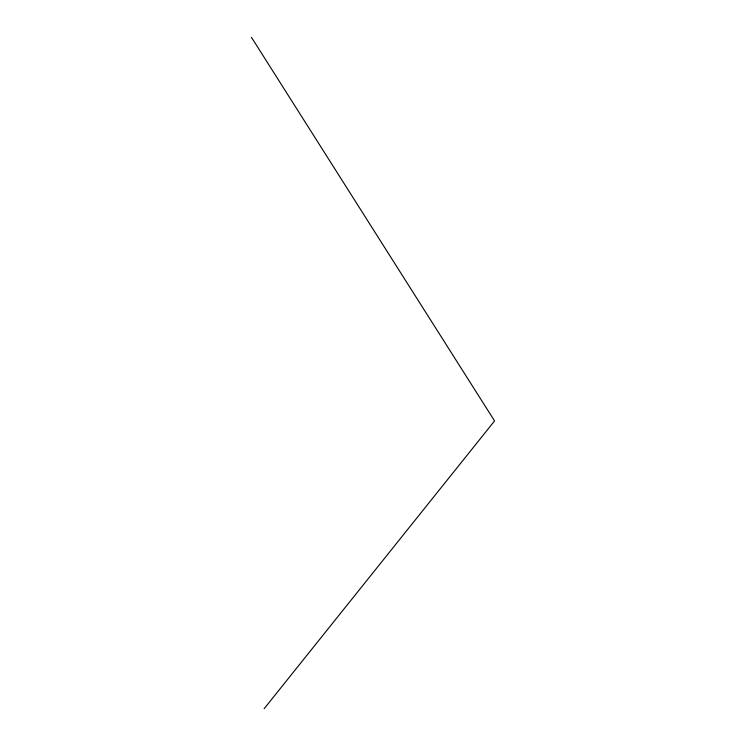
<?xml version="1.0" encoding="UTF-8"?>
<svg xmlns="http://www.w3.org/2000/svg" width="746" height="746" viewBox="0 0 746 746"><rect width="100%" height="100%" fill="white"/><g stroke="black" fill="none" stroke-linecap="round" stroke-linejoin="round"><path stroke-width="1.12" d="M264.14 708.7L494.561 420.93L251.439 37.3"/></g></svg>
